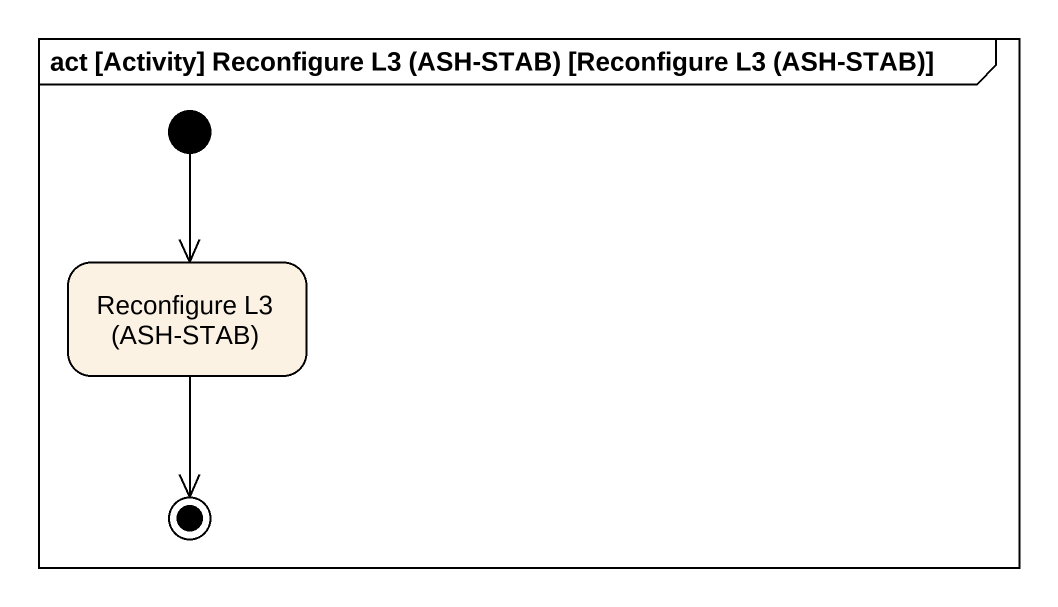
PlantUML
@startuml
mainframe act [Activity] Reconfigure L3 (ASH-STAB) [Reconfigure L3 (ASH-STAB)]
hide empty description
state "Reconfigure L3 (ASH-STAB)" as Reconfigure_L3_ASH_STAB
[*] --> Reconfigure_L3_ASH_STAB
Reconfigure_L3_ASH_STAB --> [*]
@enduml
